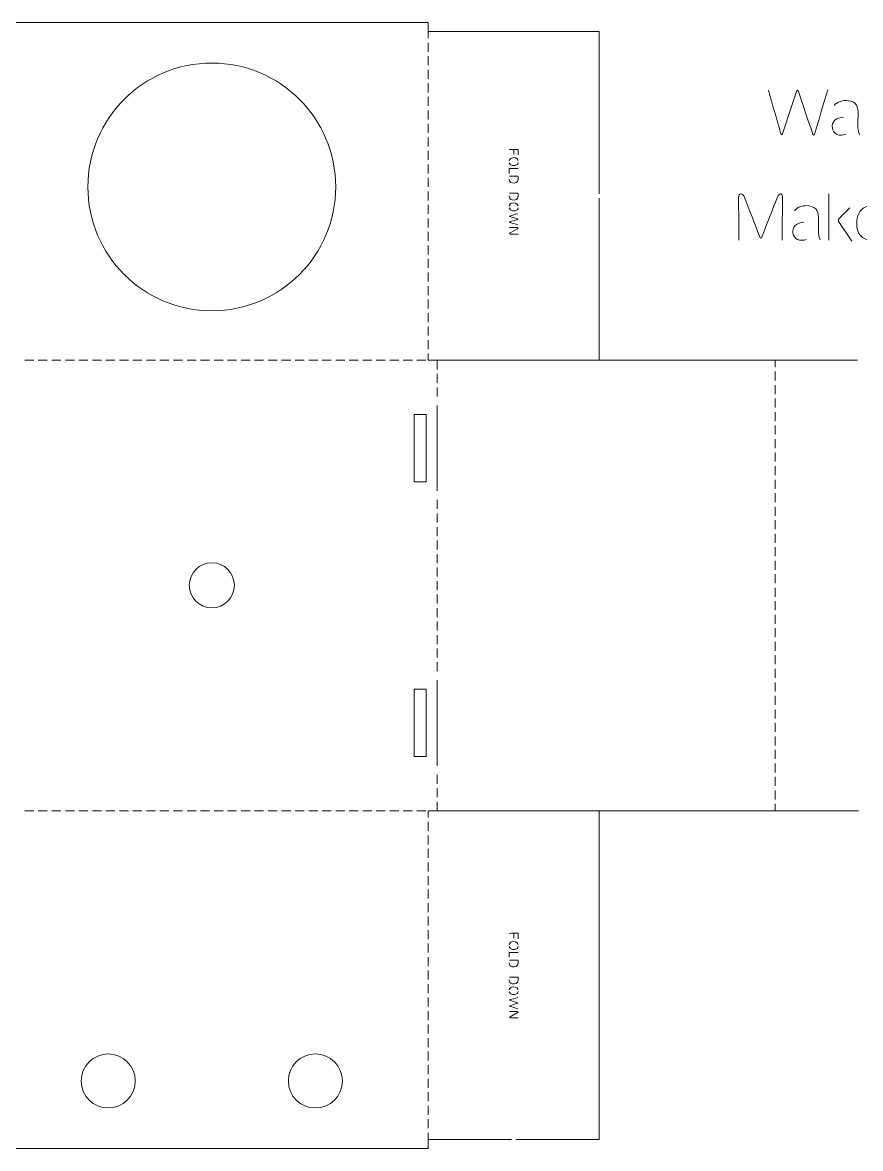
# Model space of a CAD drawing. Header units: inches. Extents: x -9 to 103, y -37 to 9.
# Drawn here: x 57.37 to 75.96, y -16.45 to 8.55 of the extents above; entities that cross this region are included whole.
import ezdxf

# ---------------------------------------------------------------- set-up
doc = ezdxf.new("R2010")
doc.units = ezdxf.units.IN
doc.header["$MEASUREMENT"] = 0
doc.layers.add('Layer 2', color=7, linetype='Continuous', true_color=0xffffff)

msp = doc.modelspace()

# ---------------------------------------------------------------- linework, layer by layer
at = {"layer": 'Layer 2', "color": 1, "lineweight": 0, "true_color": 0xff0000}
for points in [[(56.768, 8.554), (56.768, 8.554), (66.366, 8.554), (66.366, 8.554)], [(66.366, 8.354), (66.366, 8.354), (66.366, 8.554), (66.366, 8.554)], [(66.366, 8.354), (66.366, 8.354), (70.166, 8.354), (70.166, 8.354)], [(66.366, 8.204), (66.366, 8.204), (66.366, 8.354), (66.366, 8.354)], [(70.166, 4.754), (70.166, 4.754), (70.166, 8.354), (70.166, 8.354)], [(66.366, 7.904), (66.366, 7.904), (66.366, 8.104), (66.366, 8.104)], [(66.366, 7.604), (66.366, 7.604), (66.366, 7.804), (66.366, 7.804)], [(66.366, 7.304), (66.366, 7.304), (66.366, 7.504), (66.366, 7.504)], [(66.366, 7.004), (66.366, 7.004), (66.366, 7.204), (66.366, 7.204)], [(66.366, 6.704), (66.366, 6.704), (66.366, 6.904), (66.366, 6.904)], [(66.366, 6.404), (66.366, 6.404), (66.366, 6.604), (66.366, 6.604)], [(66.366, 6.104), (66.366, 6.104), (66.366, 6.304), (66.366, 6.304)], [(66.366, 5.804), (66.366, 5.804), (66.366, 6.004), (66.366, 6.004)], [(66.366, 5.504), (66.366, 5.504), (66.366, 5.704), (66.366, 5.704)], [(68.268, 5.631), (68.268, 5.662), (68.268, 5.693), (68.268, 5.724)], [(66.366, 5.204), (66.366, 5.204), (66.366, 5.404), (66.366, 5.404)], [(66.366, 4.904), (66.366, 4.904), (66.366, 5.104), (66.366, 5.104)], [(66.366, 4.604), (66.366, 4.604), (66.366, 4.804), (66.366, 4.804)], [(75.261, 4.751), (75.261, 4.408), (75.261, 4.065), (75.261, 3.722)], [(66.366, 4.304), (66.366, 4.304), (66.366, 4.504), (66.366, 4.504)], [(70.166, 1.054), (70.166, 1.054), (70.166, 4.654), (70.166, 4.654)], [(66.366, 4.004), (66.366, 4.004), (66.366, 4.204), (66.366, 4.204)], [(66.366, 3.704), (66.366, 3.704), (66.366, 3.904), (66.366, 3.904)], [(66.366, 3.404), (66.366, 3.404), (66.366, 3.604), (66.366, 3.604)], [(66.366, 3.104), (66.366, 3.104), (66.366, 3.304), (66.366, 3.304)], [(66.366, 2.804), (66.366, 2.804), (66.366, 3.004), (66.366, 3.004)], [(66.366, 2.504), (66.366, 2.504), (66.366, 2.704), (66.366, 2.704)], [(66.366, 2.204), (66.366, 2.204), (66.366, 2.404), (66.366, 2.404)], [(66.366, 1.904), (66.366, 1.904), (66.366, 2.104), (66.366, 2.104)], [(66.366, 1.604), (66.366, 1.604), (66.366, 1.804), (66.366, 1.804)], [(66.366, 1.304), (66.366, 1.304), (66.366, 1.504), (66.366, 1.504)], [(57.417, 1.054), (57.417, 1.054), (57.617, 1.054), (57.617, 1.054)], [(57.717, 1.054), (57.717, 1.054), (57.917, 1.054), (57.917, 1.054)], [(58.017, 1.054), (58.017, 1.054), (58.217, 1.054), (58.217, 1.054)], [(58.317, 1.054), (58.317, 1.054), (58.517, 1.054), (58.517, 1.054)], [(58.617, 1.054), (58.617, 1.054), (58.817, 1.054), (58.817, 1.054)], [(58.917, 1.054), (58.917, 1.054), (59.117, 1.054), (59.117, 1.054)], [(59.217, 1.054), (59.217, 1.054), (59.417, 1.054), (59.417, 1.054)], [(59.517, 1.054), (59.517, 1.054), (59.717, 1.054), (59.717, 1.054)], [(59.817, 1.054), (59.817, 1.054), (60.017, 1.054), (60.017, 1.054)], [(60.117, 1.054), (60.117, 1.054), (60.317, 1.054), (60.317, 1.054)], [(60.417, 1.054), (60.417, 1.054), (60.617, 1.054), (60.617, 1.054)], [(60.717, 1.054), (60.717, 1.054), (60.917, 1.054), (60.917, 1.054)], [(61.017, 1.054), (61.017, 1.054), (61.217, 1.054), (61.217, 1.054)], [(61.317, 1.054), (61.317, 1.054), (61.517, 1.054), (61.517, 1.054)], [(61.617, 1.054), (61.617, 1.054), (61.817, 1.054), (61.817, 1.054)], [(61.917, 1.054), (61.917, 1.054), (62.117, 1.054), (62.117, 1.054)], [(62.217, 1.054), (62.217, 1.054), (62.417, 1.054), (62.417, 1.054)], [(62.517, 1.054), (62.517, 1.054), (62.717, 1.054), (62.717, 1.054)], [(62.817, 1.054), (62.817, 1.054), (63.017, 1.054), (63.017, 1.054)], [(63.117, 1.054), (63.117, 1.054), (63.317, 1.054), (63.317, 1.054)], [(63.417, 1.054), (63.417, 1.054), (63.617, 1.054), (63.617, 1.054)], [(63.717, 1.054), (63.717, 1.054), (63.917, 1.054), (63.917, 1.054)], [(64.017, 1.054), (64.017, 1.054), (64.217, 1.054), (64.217, 1.054)], [(64.317, 1.054), (64.317, 1.054), (64.517, 1.054), (64.517, 1.054)], [(64.617, 1.054), (64.617, 1.054), (64.817, 1.054), (64.817, 1.054)], [(64.917, 1.054), (64.917, 1.054), (65.117, 1.054), (65.117, 1.054)], [(65.217, 1.054), (65.217, 1.054), (65.417, 1.054), (65.417, 1.054)], [(65.517, 1.054), (65.517, 1.054), (65.717, 1.054), (65.717, 1.054)], [(65.817, 1.054), (65.817, 1.054), (66.017, 1.054), (66.017, 1.054)], [(66.117, 1.054), (66.117, 1.054), (66.317, 1.054), (66.317, 1.054)], [(66.366, 1.054), (66.366, 1.054), (66.366, 1.204), (66.366, 1.204)], [(75.898, 1.054), (75.898, 1.054), (66.366, 1.054), (66.366, 1.054)], [(66.567, 1.054), (66.567, 1.054), (66.567, 1.053), (66.567, 1.053)], [(66.567, 1.054), (66.567, 1.054), (66.568, 1.054), (66.568, 1.054)], [(66.567, 0.853), (66.567, 0.853), (66.567, 1.053), (66.567, 1.053)], [(74.067, 0.904), (74.067, 0.904), (74.067, 1.053), (74.067, 1.053)], [(66.567, 0.553), (66.567, 0.553), (66.567, 0.753), (66.567, 0.753)], [(74.067, 0.604), (74.067, 0.604), (74.067, 0.804), (74.067, 0.804)], [(74.067, 0.304), (74.067, 0.304), (74.067, 0.504), (74.067, 0.504)], [(66.566, 0.303), (66.566, 0.303), (66.567, 0.303), (66.567, 0.303)], [(66.567, 0.253), (66.567, 0.253), (66.567, 0.453), (66.567, 0.453)], [(66.567, 0.053), (66.567, 0.053), (66.567, -1.847), (66.567, -1.847)], [(74.067, 0.004), (74.067, 0.004), (74.067, 0.204), (74.067, 0.204)], [(66.055, -0.146), (66.055, -0.146), (66.325, -0.146), (66.325, -0.146)], [(66.055, -1.646), (66.055, -1.646), (66.055, -0.146), (66.055, -0.146)], [(66.325, -0.146), (66.325, -0.146), (66.325, -1.646), (66.325, -1.646)], [(74.067, -0.296), (74.067, -0.296), (74.067, -0.096), (74.067, -0.096)], [(74.067, -0.596), (74.067, -0.596), (74.067, -0.396), (74.067, -0.396)], [(74.067, -0.896), (74.067, -0.896), (74.067, -0.696), (74.067, -0.696)], [(74.067, -1.196), (74.067, -1.196), (74.067, -0.996), (74.067, -0.996)], [(74.067, -1.496), (74.067, -1.496), (74.067, -1.296), (74.067, -1.296)], [(66.325, -1.646), (66.325, -1.646), (66.055, -1.646), (66.055, -1.646)], [(74.067, -1.796), (74.067, -1.796), (74.067, -1.596), (74.067, -1.596)], [(74.067, -2.096), (74.067, -2.096), (74.067, -1.896), (74.067, -1.896)], [(66.567, -2.247), (66.567, -2.247), (66.567, -2.047), (66.567, -2.047)], [(74.067, -2.396), (74.067, -2.396), (74.067, -2.196), (74.067, -2.196)], [(66.567, -2.547), (66.567, -2.547), (66.567, -2.347), (66.567, -2.347)], [(74.067, -2.696), (74.067, -2.696), (74.067, -2.496), (74.067, -2.496)], [(66.567, -2.847), (66.567, -2.847), (66.567, -2.647), (66.567, -2.647)], [(66.567, -3.147), (66.567, -3.147), (66.567, -2.947), (66.567, -2.947)], [(74.067, -2.996), (74.067, -2.996), (74.067, -2.796), (74.067, -2.796)], [(66.567, -3.447), (66.567, -3.447), (66.567, -3.247), (66.567, -3.247)], [(74.067, -3.296), (74.067, -3.296), (74.067, -3.096), (74.067, -3.096)], [(74.067, -3.596), (74.067, -3.596), (74.067, -3.396), (74.067, -3.396)], [(66.567, -3.747), (66.567, -3.747), (66.567, -3.547), (66.567, -3.547)], [(74.067, -3.896), (74.067, -3.896), (74.067, -3.696), (74.067, -3.696)], [(66.567, -4.047), (66.567, -4.047), (66.567, -3.847), (66.567, -3.847)], [(74.067, -4.196), (74.067, -4.196), (74.067, -3.996), (74.067, -3.996)], [(66.567, -4.347), (66.567, -4.347), (66.567, -4.147), (66.567, -4.147)], [(66.567, -4.647), (66.567, -4.647), (66.567, -4.447), (66.567, -4.447)], [(74.067, -4.496), (74.067, -4.496), (74.067, -4.296), (74.067, -4.296)], [(66.567, -4.947), (66.567, -4.947), (66.567, -4.747), (66.567, -4.747)], [(74.067, -4.796), (74.067, -4.796), (74.067, -4.596), (74.067, -4.596)], [(74.067, -5.096), (74.067, -5.096), (74.067, -4.896), (74.067, -4.896)], [(66.567, -5.247), (66.567, -5.247), (66.567, -5.047), (66.567, -5.047)], [(74.067, -5.396), (74.067, -5.396), (74.067, -5.196), (74.067, -5.196)], [(66.567, -5.547), (66.567, -5.547), (66.567, -5.347), (66.567, -5.347)], [(74.067, -5.696), (74.067, -5.696), (74.067, -5.496), (74.067, -5.496)], [(66.567, -5.847), (66.567, -5.847), (66.567, -5.647), (66.567, -5.647)], [(74.067, -5.996), (74.067, -5.996), (74.067, -5.796), (74.067, -5.796)], [(66.055, -6.246), (66.055, -6.246), (66.325, -6.246), (66.325, -6.246)], [(66.055, -7.746), (66.055, -7.746), (66.055, -6.246), (66.055, -6.246)], [(66.325, -6.246), (66.325, -6.246), (66.325, -7.746), (66.325, -7.746)], [(66.567, -6.047), (66.567, -6.047), (66.567, -7.947), (66.567, -7.947)], [(74.067, -6.296), (74.067, -6.296), (74.067, -6.096), (74.067, -6.096)], [(74.067, -6.596), (74.067, -6.596), (74.067, -6.396), (74.067, -6.396)], [(74.067, -6.896), (74.067, -6.896), (74.067, -6.696), (74.067, -6.696)], [(74.067, -7.196), (74.067, -7.196), (74.067, -6.996), (74.067, -6.996)], [(74.067, -7.496), (74.067, -7.496), (74.067, -7.296), (74.067, -7.296)], [(66.325, -7.746), (66.325, -7.746), (66.055, -7.746), (66.055, -7.746)], [(74.067, -7.796), (74.067, -7.796), (74.067, -7.596), (74.067, -7.596)], [(74.067, -8.096), (74.067, -8.096), (74.067, -7.896), (74.067, -7.896)], [(66.567, -8.347), (66.567, -8.347), (66.567, -8.147), (66.567, -8.147)], [(74.067, -8.396), (74.067, -8.396), (74.067, -8.196), (74.067, -8.196)], [(66.567, -8.647), (66.567, -8.647), (66.567, -8.447), (66.567, -8.447)], [(74.067, -8.696), (74.067, -8.696), (74.067, -8.496), (74.067, -8.496)], [(66.567, -8.947), (66.567, -8.947), (66.567, -8.747), (66.567, -8.747)], [(57.417, -8.946), (57.417, -8.946), (57.617, -8.946), (57.617, -8.946)], [(57.717, -8.946), (57.717, -8.946), (57.917, -8.946), (57.917, -8.946)], [(58.017, -8.946), (58.017, -8.946), (58.217, -8.946), (58.217, -8.946)], [(58.317, -8.946), (58.317, -8.946), (58.517, -8.946), (58.517, -8.946)], [(58.617, -8.946), (58.617, -8.946), (58.817, -8.946), (58.817, -8.946)], [(58.917, -8.946), (58.917, -8.946), (59.117, -8.946), (59.117, -8.946)], [(59.217, -8.946), (59.217, -8.946), (59.417, -8.946), (59.417, -8.946)], [(59.517, -8.946), (59.517, -8.946), (59.717, -8.946), (59.717, -8.946)], [(59.817, -8.946), (59.817, -8.946), (60.017, -8.946), (60.017, -8.946)], [(60.117, -8.946), (60.117, -8.946), (60.317, -8.946), (60.317, -8.946)], [(60.417, -8.946), (60.417, -8.946), (60.617, -8.946), (60.617, -8.946)], [(60.717, -8.946), (60.717, -8.946), (60.917, -8.946), (60.917, -8.946)], [(61.017, -8.946), (61.017, -8.946), (61.217, -8.946), (61.217, -8.946)], [(61.317, -8.946), (61.317, -8.946), (61.517, -8.946), (61.517, -8.946)], [(61.617, -8.946), (61.617, -8.946), (61.817, -8.946), (61.817, -8.946)], [(61.917, -8.946), (61.917, -8.946), (62.117, -8.946), (62.117, -8.946)], [(62.217, -8.946), (62.217, -8.946), (62.417, -8.946), (62.417, -8.946)], [(62.517, -8.946), (62.517, -8.946), (62.717, -8.946), (62.717, -8.946)], [(62.817, -8.946), (62.817, -8.946), (63.017, -8.946), (63.017, -8.946)], [(63.117, -8.946), (63.117, -8.946), (63.317, -8.946), (63.317, -8.946)], [(63.417, -8.946), (63.417, -8.946), (63.617, -8.946), (63.617, -8.946)], [(63.717, -8.946), (63.717, -8.946), (63.917, -8.946), (63.917, -8.946)], [(64.017, -8.946), (64.017, -8.946), (64.217, -8.946), (64.217, -8.946)], [(64.317, -8.946), (64.317, -8.946), (64.517, -8.946), (64.517, -8.946)], [(64.617, -8.946), (64.617, -8.946), (64.817, -8.946), (64.817, -8.946)], [(64.917, -8.946), (64.917, -8.946), (65.117, -8.946), (65.117, -8.946)], [(65.217, -8.946), (65.217, -8.946), (65.417, -8.946), (65.417, -8.946)], [(65.517, -8.946), (65.517, -8.946), (65.717, -8.946), (65.717, -8.946)], [(65.817, -8.946), (65.817, -8.946), (66.017, -8.946), (66.017, -8.946)], [(66.117, -8.946), (66.117, -8.946), (66.317, -8.946), (66.317, -8.946)], [(66.366, -9.096), (66.366, -9.096), (66.366, -8.946), (66.366, -8.946)], [(75.917, -8.946), (75.917, -8.946), (66.384, -8.946), (66.384, -8.946)], [(66.566, -8.897), (66.566, -8.897), (66.567, -8.897), (66.567, -8.897)], [(70.166, -16.246), (70.166, -16.246), (70.166, -8.946), (70.166, -8.946)], [(74.067, -8.946), (74.067, -8.946), (74.067, -8.796), (74.067, -8.796)], [(66.366, -9.396), (66.366, -9.396), (66.366, -9.196), (66.366, -9.196)], [(66.366, -9.696), (66.366, -9.696), (66.366, -9.496), (66.366, -9.496)], [(66.366, -9.996), (66.366, -9.996), (66.366, -9.796), (66.366, -9.796)], [(66.366, -10.296), (66.366, -10.296), (66.366, -10.096), (66.366, -10.096)], [(66.366, -10.596), (66.366, -10.596), (66.366, -10.396), (66.366, -10.396)], [(66.366, -10.896), (66.366, -10.896), (66.366, -10.696), (66.366, -10.696)], [(66.366, -11.196), (66.366, -11.196), (66.366, -10.996), (66.366, -10.996)], [(66.366, -11.496), (66.366, -11.496), (66.366, -11.296), (66.366, -11.296)], [(66.366, -11.796), (66.366, -11.796), (66.366, -11.596), (66.366, -11.596)], [(68.268, -11.773), (68.268, -11.742), (68.268, -11.711), (68.268, -11.68)], [(66.366, -12.096), (66.366, -12.096), (66.366, -11.896), (66.366, -11.896)], [(66.366, -12.396), (66.366, -12.396), (66.366, -12.196), (66.366, -12.196)], [(66.366, -12.696), (66.366, -12.696), (66.366, -12.496), (66.366, -12.496)], [(66.366, -12.996), (66.366, -12.996), (66.366, -12.796), (66.366, -12.796)], [(66.366, -13.296), (66.366, -13.296), (66.366, -13.096), (66.366, -13.096)], [(66.366, -13.596), (66.366, -13.596), (66.366, -13.396), (66.366, -13.396)], [(66.366, -13.896), (66.366, -13.896), (66.366, -13.696), (66.366, -13.696)], [(66.366, -14.196), (66.366, -14.196), (66.366, -13.996), (66.366, -13.996)], [(66.366, -14.496), (66.366, -14.496), (66.366, -14.296), (66.366, -14.296)], [(66.366, -14.796), (66.366, -14.796), (66.366, -14.596), (66.366, -14.596)], [(66.366, -15.096), (66.366, -15.096), (66.366, -14.896), (66.366, -14.896)], [(66.366, -15.396), (66.366, -15.396), (66.366, -15.196), (66.366, -15.196)], [(66.366, -15.696), (66.366, -15.696), (66.366, -15.496), (66.366, -15.496)], [(66.366, -15.996), (66.366, -15.996), (66.366, -15.796), (66.366, -15.796)], [(66.366, -16.246), (66.366, -16.246), (66.366, -16.096), (66.366, -16.096)], [(66.366, -16.246), (66.366, -16.246), (66.366, -16.446), (66.366, -16.446)], [(66.366, -16.246), (66.366, -16.246), (68.216, -16.246), (68.216, -16.246)], [(68.316, -16.246), (68.316, -16.246), (70.166, -16.246), (70.166, -16.246)], [(56.768, -16.446), (56.768, -16.446), (66.366, -16.446), (66.366, -16.446)]]:
    msp.add_open_spline(points, degree=3, dxfattribs=at)
for points, knots in [([(58.817, 4.904), (58.817, 3.385), (60.048, 2.154), (61.567, 2.154), (61.567, 2.154), (63.086, 2.154), (64.317, 3.385), (64.317, 4.904), (64.317, 4.904), (64.317, 6.423), (63.086, 7.654), (61.567, 7.654), (61.567, 7.654), (60.048, 7.654), (58.817, 6.423), (58.817, 4.904)], [0, 0, 0, 0, 0.2, 0.2, 0.2, 0.2, 0.4, 0.4, 0.4, 0.4, 0.6, 0.6, 0.6, 0.6, 1, 1, 1, 1]), ([(73.919, 7.053), (74.009, 6.736), (74.099, 6.419), (74.189, 6.102), (74.189, 6.102), (74.208, 6.035), (74.222, 6.05), (74.239, 6.104), (74.239, 6.104), (74.338, 6.405), (74.436, 6.705), (74.534, 7.005), (74.534, 7.005), (74.556, 7.073), (74.573, 7.063), (74.593, 7.002), (74.593, 7.002), (74.693, 6.702), (74.794, 6.402), (74.894, 6.102), (74.894, 6.102), (74.913, 6.046), (74.927, 6.027), (74.948, 6.099), (74.948, 6.099), (75.044, 6.42), (75.14, 6.741), (75.237, 7.062)], [0, 0, 0, 0, 0.125, 0.125, 0.125, 0.125, 0.25, 0.25, 0.25, 0.25, 0.375, 0.375, 0.375, 0.375, 0.5, 0.5, 0.5, 0.5, 0.625, 0.625, 0.625, 0.625, 0.75, 0.75, 0.75, 0.75, 1, 1, 1, 1]), ([(75.943, 6.061), (75.881, 6.191), (75.909, 6.372), (75.909, 6.512), (75.909, 6.512), (75.909, 6.672), (75.88, 6.794), (75.692, 6.819), (75.692, 6.819), (75.574, 6.836), (75.439, 6.795), (75.374, 6.71)], [0, 0, 0, 0, 0.25, 0.25, 0.25, 0.25, 0.5, 0.5, 0.5, 0.5, 1, 1, 1, 1]), ([(75.583, 6.452), (75.516, 6.444), (75.437, 6.432), (75.388, 6.38), (75.388, 6.38), (75.302, 6.29), (75.327, 6.125), (75.44, 6.07), (75.44, 6.07), (75.499, 6.041), (75.574, 6.052), (75.634, 6.069)], [0, 0, 0, 0, 0.25, 0.25, 0.25, 0.25, 0.5, 0.5, 0.5, 0.5, 1, 1, 1, 1]), ([(68.166, 5.483), (68.173, 5.51), (68.192, 5.535), (68.219, 5.546), (68.219, 5.546), (68.269, 5.567), (68.346, 5.545), (68.364, 5.489)], [0, 0, 0, 0, 0.333333, 0.333333, 0.333333, 0.333333, 1, 1, 1, 1]), ([(68.168, 5.735), (68.231, 5.735), (68.294, 5.735), (68.356, 5.735), (68.356, 5.735), (68.364, 5.735), (68.364, 5.73), (68.364, 5.724), (68.364, 5.724), (68.364, 5.688), (68.364, 5.651), (68.364, 5.615)], [0, 0, 0, 0, 0.25, 0.25, 0.25, 0.25, 0.5, 0.5, 0.5, 0.5, 1, 1, 1, 1]), ([(68.366, 5.444), (68.362, 5.426), (68.355, 5.411), (68.341, 5.399), (68.341, 5.399), (68.288, 5.354), (68.189, 5.369), (68.166, 5.44)], [0, 0, 0, 0, 0.333333, 0.333333, 0.333333, 0.333333, 1, 1, 1, 1]), ([(68.364, 5.312), (68.304, 5.312), (68.243, 5.312), (68.182, 5.312), (68.182, 5.312), (68.173, 5.312), (68.167, 5.312), (68.167, 5.302), (68.167, 5.302), (68.168, 5.269), (68.168, 5.235), (68.168, 5.202)], [0, 0, 0, 0, 0.25, 0.25, 0.25, 0.25, 0.5, 0.5, 0.5, 0.5, 1, 1, 1, 1]), ([(68.169, 5.079), (68.169, 5.032), (68.185, 5.003), (68.232, 4.992), (68.232, 4.992), (68.296, 4.978), (68.361, 4.999), (68.362, 5.071), (68.362, 5.071), (68.362, 5.09), (68.363, 5.11), (68.363, 5.129), (68.363, 5.129), (68.363, 5.142), (68.356, 5.14), (68.345, 5.14), (68.345, 5.14), (68.288, 5.14), (68.231, 5.14), (68.173, 5.14)], [0, 0, 0, 0, 0.166667, 0.166667, 0.166667, 0.166667, 0.333333, 0.333333, 0.333333, 0.333333, 0.5, 0.5, 0.5, 0.5, 0.666667, 0.666667, 0.666667, 0.666667, 1, 1, 1, 1]), ([(68.169, 4.704), (68.169, 4.657), (68.185, 4.627), (68.232, 4.616), (68.232, 4.616), (68.296, 4.602), (68.361, 4.623), (68.362, 4.695), (68.362, 4.695), (68.362, 4.715), (68.363, 4.734), (68.363, 4.753), (68.363, 4.753), (68.363, 4.766), (68.356, 4.764), (68.345, 4.764), (68.345, 4.764), (68.288, 4.764), (68.231, 4.764), (68.173, 4.764)], [0, 0, 0, 0, 0.166667, 0.166667, 0.166667, 0.166667, 0.333333, 0.333333, 0.333333, 0.333333, 0.5, 0.5, 0.5, 0.5, 0.666667, 0.666667, 0.666667, 0.666667, 1, 1, 1, 1]), ([(73.263, 3.718), (73.261, 4.033), (73.259, 4.347), (73.256, 4.662), (73.256, 4.662), (73.255, 4.775), (73.348, 4.776), (73.39, 4.667), (73.39, 4.667), (73.5, 4.382), (73.61, 4.098), (73.72, 3.813), (73.72, 3.813), (73.745, 3.748), (73.755, 3.747), (73.78, 3.813), (73.78, 3.813), (73.893, 4.1), (74.005, 4.388), (74.118, 4.676), (74.118, 4.676), (74.151, 4.76), (74.231, 4.787), (74.23, 4.676), (74.23, 4.676), (74.228, 4.359), (74.226, 4.041), (74.224, 3.724)], [0, 0, 0, 0, 0.125, 0.125, 0.125, 0.125, 0.25, 0.25, 0.25, 0.25, 0.375, 0.375, 0.375, 0.375, 0.5, 0.5, 0.5, 0.5, 0.625, 0.625, 0.625, 0.625, 0.75, 0.75, 0.75, 0.75, 1, 1, 1, 1]), ([(68.166, 4.48), (68.173, 4.507), (68.192, 4.532), (68.219, 4.543), (68.219, 4.543), (68.269, 4.564), (68.346, 4.542), (68.364, 4.486)], [0, 0, 0, 0, 0.333333, 0.333333, 0.333333, 0.333333, 1, 1, 1, 1]), ([(75.067, 3.727), (75.005, 3.857), (75.033, 4.038), (75.033, 4.179), (75.033, 4.179), (75.033, 4.338), (75.004, 4.46), (74.816, 4.486), (74.816, 4.486), (74.698, 4.502), (74.563, 4.462), (74.498, 4.376)], [0, 0, 0, 0, 0.25, 0.25, 0.25, 0.25, 0.5, 0.5, 0.5, 0.5, 1, 1, 1, 1]), ([(76.487, 3.869), (76.409, 3.765), (76.317, 3.711), (76.184, 3.719), (76.184, 3.719), (76.058, 3.727), (75.94, 3.804), (75.901, 3.926), (75.901, 3.926), (75.865, 4.043), (75.873, 4.258), (75.947, 4.358), (75.947, 4.358), (76.028, 4.467), (76.193, 4.52), (76.321, 4.473), (76.321, 4.473), (76.439, 4.43), (76.5, 4.303), (76.509, 4.185), (76.509, 4.185), (76.512, 4.141), (76.498, 4.124), (76.455, 4.125), (76.455, 4.125), (76.378, 4.125), (76.301, 4.126), (76.224, 4.127)], [0, 0, 0, 0, 0.125, 0.125, 0.125, 0.125, 0.25, 0.25, 0.25, 0.25, 0.375, 0.375, 0.375, 0.375, 0.5, 0.5, 0.5, 0.5, 0.625, 0.625, 0.625, 0.625, 0.75, 0.75, 0.75, 0.75, 1, 1, 1, 1]), ([(68.366, 4.441), (68.362, 4.423), (68.355, 4.408), (68.341, 4.396), (68.341, 4.396), (68.288, 4.351), (68.189, 4.366), (68.166, 4.437)], [0, 0, 0, 0, 0.333333, 0.333333, 0.333333, 0.333333, 1, 1, 1, 1]), ([(68.359, 4.309), (68.299, 4.292), (68.24, 4.275), (68.181, 4.258), (68.181, 4.258), (68.168, 4.255), (68.171, 4.252), (68.181, 4.249), (68.181, 4.249), (68.237, 4.231), (68.293, 4.212), (68.35, 4.194), (68.35, 4.194), (68.362, 4.19), (68.36, 4.187), (68.349, 4.183), (68.349, 4.183), (68.293, 4.164), (68.237, 4.145), (68.181, 4.127), (68.181, 4.127), (68.17, 4.123), (68.167, 4.12), (68.18, 4.116), (68.18, 4.116), (68.24, 4.098), (68.3, 4.08), (68.36, 4.062)], [0, 0, 0, 0, 0.125, 0.125, 0.125, 0.125, 0.25, 0.25, 0.25, 0.25, 0.375, 0.375, 0.375, 0.375, 0.5, 0.5, 0.5, 0.5, 0.625, 0.625, 0.625, 0.625, 0.75, 0.75, 0.75, 0.75, 1, 1, 1, 1]), ([(75.767, 3.702), (75.69, 3.817), (75.613, 3.932), (75.536, 4.048), (75.536, 4.048), (75.463, 4.157), (75.436, 4.157), (75.533, 4.25), (75.533, 4.25), (75.597, 4.313), (75.662, 4.376), (75.727, 4.439)], [0, 0, 0, 0, 0.25, 0.25, 0.25, 0.25, 0.5, 0.5, 0.5, 0.5, 1, 1, 1, 1]), ([(68.17, 4), (68.17, 4), (68.346, 4.001), (68.346, 4.001), (68.346, 4.001), (68.367, 4.001), (68.367, 3.985), (68.347, 3.974), (68.347, 3.974), (68.347, 3.974), (68.185, 3.883), (68.185, 3.883), (68.185, 3.883), (68.165, 3.872), (68.164, 3.855), (68.186, 3.855), (68.186, 3.855), (68.186, 3.855), (68.362, 3.857), (68.362, 3.857)], [0, 0, 0, 0, 0.166667, 0.166667, 0.166667, 0.166667, 0.333333, 0.333333, 0.333333, 0.333333, 0.5, 0.5, 0.5, 0.5, 0.666667, 0.666667, 0.666667, 0.666667, 1, 1, 1, 1]), ([(74.707, 4.119), (74.639, 4.111), (74.561, 4.098), (74.511, 4.046), (74.511, 4.046), (74.426, 3.956), (74.451, 3.791), (74.564, 3.736), (74.564, 3.736), (74.623, 3.708), (74.698, 3.718), (74.758, 3.736)], [0, 0, 0, 0, 0.25, 0.25, 0.25, 0.25, 0.5, 0.5, 0.5, 0.5, 1, 1, 1, 1]), ([(61.067, -3.941), (61.067, -4.217), (61.291, -4.441), (61.567, -4.441), (61.567, -4.441), (61.843, -4.441), (62.067, -4.217), (62.067, -3.941), (62.067, -3.941), (62.067, -3.665), (61.843, -3.441), (61.567, -3.441), (61.567, -3.441), (61.291, -3.441), (61.067, -3.665), (61.067, -3.941)], [0, 0, 0, 0, 0.2, 0.2, 0.2, 0.2, 0.4, 0.4, 0.4, 0.4, 0.6, 0.6, 0.6, 0.6, 1, 1, 1, 1]), ([(68.168, -11.669), (68.231, -11.668), (68.294, -11.668), (68.356, -11.668), (68.356, -11.668), (68.364, -11.668), (68.364, -11.674), (68.364, -11.68), (68.364, -11.68), (68.364, -11.716), (68.364, -11.752), (68.364, -11.788)], [0, 0, 0, 0, 0.25, 0.25, 0.25, 0.25, 0.5, 0.5, 0.5, 0.5, 1, 1, 1, 1]), ([(68.166, -11.921), (68.173, -11.893), (68.192, -11.869), (68.219, -11.858), (68.219, -11.858), (68.269, -11.837), (68.346, -11.859), (68.364, -11.914)], [0, 0, 0, 0, 0.333333, 0.333333, 0.333333, 0.333333, 1, 1, 1, 1]), ([(68.366, -11.96), (68.362, -11.977), (68.355, -11.993), (68.341, -12.004), (68.341, -12.004), (68.288, -12.05), (68.189, -12.034), (68.166, -11.963)], [0, 0, 0, 0, 0.333333, 0.333333, 0.333333, 0.333333, 1, 1, 1, 1]), ([(68.364, -12.092), (68.304, -12.092), (68.243, -12.092), (68.182, -12.092), (68.182, -12.092), (68.173, -12.092), (68.167, -12.091), (68.167, -12.101), (68.167, -12.101), (68.168, -12.135), (68.168, -12.168), (68.168, -12.201)], [0, 0, 0, 0, 0.25, 0.25, 0.25, 0.25, 0.5, 0.5, 0.5, 0.5, 1, 1, 1, 1]), ([(68.169, -12.324), (68.169, -12.371), (68.185, -12.401), (68.232, -12.411), (68.232, -12.411), (68.296, -12.426), (68.361, -12.405), (68.362, -12.333), (68.362, -12.333), (68.362, -12.313), (68.363, -12.294), (68.363, -12.274), (68.363, -12.274), (68.363, -12.261), (68.356, -12.263), (68.345, -12.263), (68.345, -12.263), (68.288, -12.263), (68.231, -12.263), (68.173, -12.263)], [0, 0, 0, 0, 0.166667, 0.166667, 0.166667, 0.166667, 0.333333, 0.333333, 0.333333, 0.333333, 0.5, 0.5, 0.5, 0.5, 0.666667, 0.666667, 0.666667, 0.666667, 1, 1, 1, 1]), ([(68.169, -12.7), (68.169, -12.747), (68.185, -12.777), (68.232, -12.787), (68.232, -12.787), (68.296, -12.802), (68.361, -12.781), (68.362, -12.708), (68.362, -12.708), (68.362, -12.689), (68.363, -12.67), (68.363, -12.65), (68.363, -12.65), (68.363, -12.637), (68.356, -12.639), (68.345, -12.639), (68.345, -12.639), (68.288, -12.639), (68.231, -12.639), (68.173, -12.639)], [0, 0, 0, 0, 0.166667, 0.166667, 0.166667, 0.166667, 0.333333, 0.333333, 0.333333, 0.333333, 0.5, 0.5, 0.5, 0.5, 0.666667, 0.666667, 0.666667, 0.666667, 1, 1, 1, 1]), ([(68.166, -12.924), (68.173, -12.896), (68.192, -12.872), (68.219, -12.861), (68.219, -12.861), (68.269, -12.84), (68.346, -12.862), (68.364, -12.917)], [0, 0, 0, 0, 0.333333, 0.333333, 0.333333, 0.333333, 1, 1, 1, 1]), ([(68.366, -12.963), (68.362, -12.98), (68.355, -12.996), (68.341, -13.007), (68.341, -13.007), (68.288, -13.053), (68.189, -13.037), (68.166, -12.966)], [0, 0, 0, 0, 0.333333, 0.333333, 0.333333, 0.333333, 1, 1, 1, 1]), ([(68.359, -13.095), (68.299, -13.111), (68.24, -13.128), (68.181, -13.145), (68.181, -13.145), (68.168, -13.149), (68.171, -13.151), (68.181, -13.155), (68.181, -13.155), (68.237, -13.173), (68.293, -13.191), (68.35, -13.21), (68.35, -13.21), (68.362, -13.214), (68.36, -13.217), (68.349, -13.221), (68.349, -13.221), (68.293, -13.24), (68.237, -13.258), (68.181, -13.277), (68.181, -13.277), (68.17, -13.281), (68.167, -13.283), (68.18, -13.287), (68.18, -13.287), (68.24, -13.305), (68.3, -13.323), (68.36, -13.341)], [0, 0, 0, 0, 0.125, 0.125, 0.125, 0.125, 0.25, 0.25, 0.25, 0.25, 0.375, 0.375, 0.375, 0.375, 0.5, 0.5, 0.5, 0.5, 0.625, 0.625, 0.625, 0.625, 0.75, 0.75, 0.75, 0.75, 1, 1, 1, 1]), ([(68.17, -13.404), (68.17, -13.404), (68.346, -13.403), (68.346, -13.403), (68.346, -13.403), (68.367, -13.402), (68.367, -13.419), (68.347, -13.43), (68.347, -13.43), (68.347, -13.43), (68.185, -13.521), (68.185, -13.521), (68.185, -13.521), (68.165, -13.532), (68.164, -13.548), (68.186, -13.548), (68.186, -13.548), (68.186, -13.548), (68.362, -13.547), (68.362, -13.547)], [0, 0, 0, 0, 0.166667, 0.166667, 0.166667, 0.166667, 0.333333, 0.333333, 0.333333, 0.333333, 0.5, 0.5, 0.5, 0.5, 0.666667, 0.666667, 0.666667, 0.666667, 1, 1, 1, 1]), ([(58.668, -14.946), (58.668, -15.277), (58.936, -15.546), (59.268, -15.546), (59.268, -15.546), (59.599, -15.546), (59.868, -15.277), (59.868, -14.946), (59.868, -14.946), (59.868, -14.614), (59.599, -14.346), (59.268, -14.346), (59.268, -14.346), (58.936, -14.346), (58.668, -14.614), (58.668, -14.946)], [0, 0, 0, 0, 0.2, 0.2, 0.2, 0.2, 0.4, 0.4, 0.4, 0.4, 0.6, 0.6, 0.6, 0.6, 1, 1, 1, 1]), ([(63.266, -14.946), (63.266, -15.277), (63.534, -15.546), (63.866, -15.546), (63.866, -15.546), (64.197, -15.546), (64.466, -15.277), (64.466, -14.946), (64.466, -14.946), (64.466, -14.614), (64.197, -14.346), (63.866, -14.346), (63.866, -14.346), (63.534, -14.346), (63.266, -14.614), (63.266, -14.946)], [0, 0, 0, 0, 0.2, 0.2, 0.2, 0.2, 0.4, 0.4, 0.4, 0.4, 0.6, 0.6, 0.6, 0.6, 1, 1, 1, 1])]:
    msp.add_open_spline(points, degree=3, knots=knots, dxfattribs=at)

doc.saveas('drawing.dxf')
